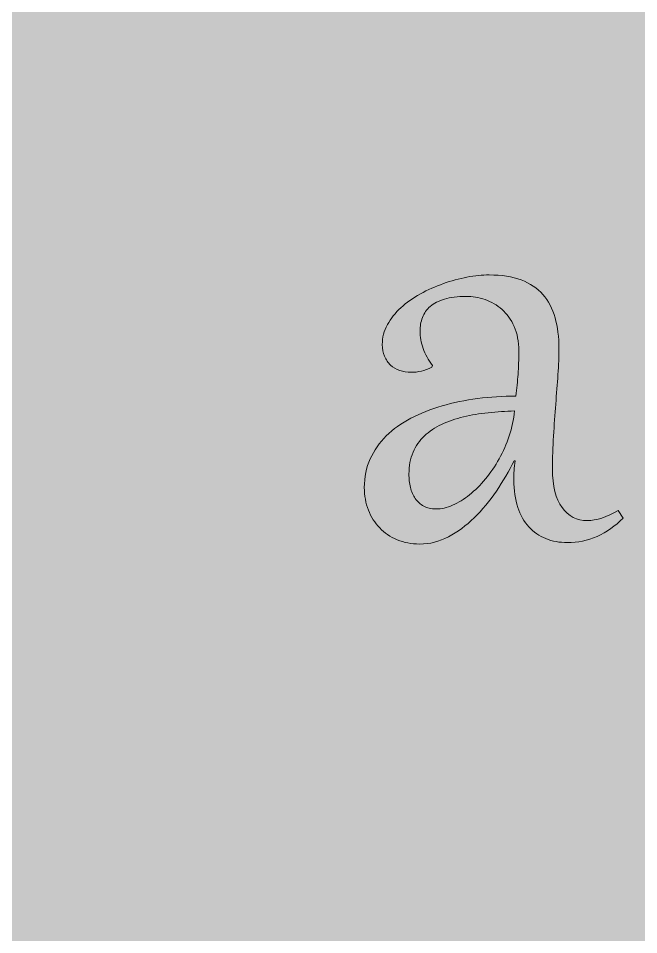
# Model space of a CAD drawing. Extents: x -4214 to -1795, y -2227 to -856.
# Drawn here: x -3868.1 to -3798.3, y -1781.2 to -1678.1 of the extents above; entities that cross this region are included whole.
import ezdxf

# ---------------------------------------------------------------- set-up
doc = ezdxf.new("R2010")
doc.units = 0
doc.header["$MEASUREMENT"] = 0
doc.layers.add('Layer 1', color=7, linetype='Continuous')

# ---------------------------------------------------------------- blocks, each defined once
blk = doc.blocks.new('block 14')
at = {"layer": 'Layer 1', "true_color": 0x2a3f49}
h = blk.add_hatch(color=149, dxfattribs=at)
h.dxf.hatch_style = 2
edge = h.paths.add_edge_path()
edge.add_spline(control_points=[(-3811.76, -1715.56), (-3811.76, -1714.5), (-3811.93, -1713.59), (-3812.28, -1712.8), (-3812.63, -1712.03), (-3813.09, -1711.39), (-3813.65, -1710.89), (-3814.21, -1710.4), (-3814.85, -1710.03), (-3815.56, -1709.78), (-3816.27, -1709.54), (-3816.98, -1709.43), (-3817.7, -1709.43), (-3818.65, -1709.43), (-3819.46, -1709.52), (-3820.11, -1709.73), (-3820.77, -1709.93), (-3821.31, -1710.2), (-3821.72, -1710.55), (-3822.13, -1710.9), (-3822.42, -1711.31), (-3822.6, -1711.79), (-3822.78, -1712.27), (-3822.87, -1712.78), (-3822.87, -1713.33), (-3822.87, -1713.98), (-3822.75, -1714.62), (-3822.52, -1715.27), (-3822.29, -1715.93), (-3821.94, -1716.56), (-3821.48, -1717.18), (-3821.48, -1717.18), (-3821.56, -1717.4), (-3821.56, -1717.4), (-3822.33, -1717.78), (-3823.1, -1717.96), (-3823.88, -1717.96), (-3824.34, -1717.96), (-3824.76, -1717.89), (-3825.16, -1717.75), (-3825.56, -1717.61), (-3825.9, -1717.41), (-3826.19, -1717.14), (-3826.47, -1716.87), (-3826.7, -1716.54), (-3826.87, -1716.15), (-3827.04, -1715.76), (-3827.12, -1715.32), (-3827.12, -1714.84), (-3827.12, -1714.05), (-3826.93, -1713.3), (-3826.55, -1712.6), (-3826.16, -1711.91), (-3825.66, -1711.27), (-3825.03, -1710.69), (-3824.4, -1710.12), (-3823.67, -1709.6), (-3822.83, -1709.14), (-3822, -1708.68), (-3821.14, -1708.3), (-3820.25, -1707.98), (-3819.37, -1707.67), (-3818.48, -1707.43), (-3817.59, -1707.26), (-3816.69, -1707.09), (-3815.86, -1707.01), (-3815.1, -1707.01), (-3813.69, -1707.01), (-3812.48, -1707.19), (-3811.48, -1707.57), (-3810.49, -1707.95), (-3809.67, -1708.49), (-3809.05, -1709.21), (-3808.42, -1709.93), (-3807.97, -1710.8), (-3807.68, -1711.82), (-3807.39, -1712.84), (-3807.24, -1714), (-3807.24, -1715.28), (-3807.24, -1716.17), (-3807.28, -1717.15), (-3807.36, -1718.21), (-3807.43, -1719.27), (-3807.51, -1720.38), (-3807.61, -1721.54), (-3807.7, -1722.7), (-3807.78, -1723.9), (-3807.86, -1725.13), (-3807.93, -1726.37), (-3807.97, -1727.6), (-3807.97, -1728.82), (-3807.97, -1730.75), (-3807.61, -1732.2), (-3806.89, -1733.18), (-3806.17, -1734.15), (-3805.23, -1734.64), (-3804.06, -1734.64), (-3803.03, -1734.64), (-3801.87, -1734.26), (-3800.6, -1733.49), (-3800.6, -1733.49), (-3800.02, -1734.35), (-3800.02, -1734.35), (-3800.91, -1735.25), (-3801.89, -1735.94), (-3802.96, -1736.41), (-3804.02, -1736.88), (-3805.13, -1737.11), (-3806.3, -1737.11), (-3807.17, -1737.11), (-3807.98, -1736.96), (-3808.72, -1736.67), (-3809.45, -1736.38), (-3810.09, -1735.94), (-3810.63, -1735.35), (-3811.17, -1734.77), (-3811.58, -1734.03), (-3811.88, -1733.15), (-3812.17, -1732.26), (-3812.32, -1731.24), (-3812.32, -1730.06), (-3812.32, -1729.72), (-3812.31, -1729.37), (-3812.29, -1729.02), (-3812.27, -1728.67), (-3812.23, -1728.3), (-3812.16, -1727.91), (-3812.16, -1727.91), (-3812.28, -1727.91), (-3812.28, -1727.91), (-3812.86, -1729.06), (-3813.53, -1730.2), (-3814.28, -1731.32), (-3815.04, -1732.44), (-3815.87, -1733.45), (-3816.78, -1734.32), (-3817.69, -1735.2), (-3818.65, -1735.92), (-3819.68, -1736.46), (-3820.71, -1737.01), (-3821.78, -1737.28), (-3822.91, -1737.28), (-3823.84, -1737.28), (-3824.69, -1737.11), (-3825.45, -1736.79), (-3826.22, -1736.47), (-3826.87, -1736.03), (-3827.41, -1735.46), (-3827.96, -1734.9), (-3828.38, -1734.23), (-3828.68, -1733.46), (-3828.99, -1732.69), (-3829.14, -1731.84), (-3829.14, -1730.93), (-3829.14, -1729.75), (-3828.92, -1728.68), (-3828.48, -1727.71), (-3828.05, -1726.74), (-3827.44, -1725.88), (-3826.67, -1725.11), (-3825.9, -1724.34), (-3824.97, -1723.68), (-3823.9, -1723.13), (-3822.83, -1722.57), (-3821.66, -1722.11), (-3820.39, -1721.74), (-3819.14, -1721.37), (-3817.8, -1721.09), (-3816.39, -1720.91), (-3814.98, -1720.73), (-3813.54, -1720.64), (-3812.08, -1720.64), (-3811.99, -1719.79), (-3811.91, -1718.97), (-3811.85, -1718.19), (-3811.79, -1717.39), (-3811.76, -1716.52), (-3811.76, -1715.56)], knot_values=[0, 0, 0, 0, 1, 1, 1, 2, 2, 2, 3, 3, 3, 4, 4, 4, 5, 5, 5, 6, 6, 6, 7, 7, 7, 8, 8, 8, 9, 9, 9, 10, 10, 10, 11, 11, 11, 12, 12, 12, 13, 13, 13, 14, 14, 14, 15, 15, 15, 16, 16, 16, 17, 17, 17, 18, 18, 18, 19, 19, 19, 20, 20, 20, 21, 21, 21, 22, 22, 22, 23, 23, 23, 24, 24, 24, 25, 25, 25, 26, 26, 26, 27, 27, 27, 28, 28, 28, 29, 29, 29, 30, 30, 30, 31, 31, 31, 32, 32, 32, 33, 33, 33, 34, 34, 34, 35, 35, 35, 36, 36, 36, 37, 37, 37, 38, 38, 38, 39, 39, 39, 40, 40, 40, 41, 41, 41, 42, 42, 42, 43, 43, 43, 44, 44, 44, 45, 45, 45, 46, 46, 46, 47, 47, 47, 48, 48, 48, 49, 49, 49, 50, 50, 50, 51, 51, 51, 52, 52, 52, 53, 53, 53, 54, 54, 54, 55, 55, 55, 56, 56, 56, 57, 57, 57, 58, 58, 58, 59, 59, 59, 59], degree=3, periodic=1)
edge = h.paths.add_edge_path()
edge.add_spline(control_points=[(-3824.12, -1729.4), (-3824.12, -1729.92), (-3824.07, -1730.43), (-3823.95, -1730.9), (-3823.84, -1731.38), (-3823.66, -1731.8), (-3823.41, -1732.16), (-3823.16, -1732.52), (-3822.84, -1732.81), (-3822.46, -1733.02), (-3822.08, -1733.22), (-3821.62, -1733.33), (-3821.08, -1733.33), (-3820.48, -1733.33), (-3819.85, -1733.19), (-3819.21, -1732.9), (-3818.56, -1732.62), (-3817.93, -1732.23), (-3817.3, -1731.74), (-3816.68, -1731.24), (-3816.08, -1730.65), (-3815.51, -1729.96), (-3814.94, -1729.26), (-3814.43, -1728.51), (-3813.97, -1727.69), (-3813.52, -1726.87), (-3813.13, -1726.01), (-3812.83, -1725.1), (-3812.53, -1724.2), (-3812.33, -1723.26), (-3812.24, -1722.31), (-3813.23, -1722.34), (-3814.22, -1722.4), (-3815.2, -1722.5), (-3816.18, -1722.6), (-3817.11, -1722.76), (-3817.99, -1722.98), (-3818.87, -1723.19), (-3819.69, -1723.47), (-3820.44, -1723.82), (-3821.19, -1724.17), (-3821.84, -1724.61), (-3822.38, -1725.12), (-3822.92, -1725.64), (-3823.35, -1726.25), (-3823.66, -1726.96), (-3823.97, -1727.66), (-3824.12, -1728.48), (-3824.12, -1729.4)], knot_values=[0, 0, 0, 0, 1, 1, 1, 2, 2, 2, 3, 3, 3, 4, 4, 4, 5, 5, 5, 6, 6, 6, 7, 7, 7, 8, 8, 8, 9, 9, 9, 10, 10, 10, 11, 11, 11, 12, 12, 12, 13, 13, 13, 14, 14, 14, 15, 15, 15, 16, 16, 16, 16], degree=3, periodic=1)
at = {"layer": 'Layer 1', "lineweight": 0}
for points, knots in [([(-3811.76, -1715.56), (-3811.76, -1714.5), (-3811.93, -1713.59), (-3812.28, -1712.8), (-3812.63, -1712.03), (-3813.09, -1711.39), (-3813.65, -1710.89), (-3814.21, -1710.4), (-3814.85, -1710.03), (-3815.56, -1709.78), (-3816.27, -1709.54), (-3816.98, -1709.43), (-3817.7, -1709.43), (-3818.65, -1709.43), (-3819.46, -1709.52), (-3820.11, -1709.73), (-3820.77, -1709.93), (-3821.31, -1710.2), (-3821.72, -1710.55), (-3822.13, -1710.9), (-3822.42, -1711.31), (-3822.6, -1711.79), (-3822.78, -1712.27), (-3822.87, -1712.78), (-3822.87, -1713.33), (-3822.87, -1713.98), (-3822.75, -1714.62), (-3822.52, -1715.27), (-3822.29, -1715.93), (-3821.94, -1716.56), (-3821.48, -1717.18), (-3821.48, -1717.18), (-3821.56, -1717.4), (-3821.56, -1717.4), (-3822.33, -1717.78), (-3823.1, -1717.96), (-3823.88, -1717.96), (-3824.34, -1717.96), (-3824.76, -1717.89), (-3825.16, -1717.75), (-3825.56, -1717.61), (-3825.9, -1717.41), (-3826.19, -1717.14), (-3826.47, -1716.87), (-3826.7, -1716.54), (-3826.87, -1716.15), (-3827.04, -1715.76), (-3827.12, -1715.32), (-3827.12, -1714.84), (-3827.12, -1714.05), (-3826.93, -1713.3), (-3826.55, -1712.6), (-3826.16, -1711.91), (-3825.66, -1711.27), (-3825.03, -1710.69), (-3824.4, -1710.12), (-3823.67, -1709.6), (-3822.83, -1709.14), (-3822, -1708.68), (-3821.14, -1708.3), (-3820.25, -1707.98), (-3819.37, -1707.67), (-3818.48, -1707.43), (-3817.59, -1707.26), (-3816.69, -1707.09), (-3815.86, -1707.01), (-3815.1, -1707.01), (-3813.69, -1707.01), (-3812.48, -1707.19), (-3811.48, -1707.57), (-3810.49, -1707.95), (-3809.67, -1708.49), (-3809.05, -1709.21), (-3808.42, -1709.93), (-3807.97, -1710.8), (-3807.68, -1711.82), (-3807.39, -1712.84), (-3807.24, -1714), (-3807.24, -1715.28), (-3807.24, -1716.17), (-3807.28, -1717.15), (-3807.36, -1718.21), (-3807.43, -1719.27), (-3807.51, -1720.38), (-3807.61, -1721.54), (-3807.7, -1722.7), (-3807.78, -1723.9), (-3807.86, -1725.13), (-3807.93, -1726.37), (-3807.97, -1727.6), (-3807.97, -1728.82), (-3807.97, -1730.75), (-3807.61, -1732.2), (-3806.89, -1733.18), (-3806.17, -1734.15), (-3805.23, -1734.64), (-3804.06, -1734.64), (-3803.03, -1734.64), (-3801.87, -1734.26), (-3800.6, -1733.49), (-3800.6, -1733.49), (-3800.02, -1734.35), (-3800.02, -1734.35), (-3800.91, -1735.25), (-3801.89, -1735.94), (-3802.96, -1736.41), (-3804.02, -1736.88), (-3805.13, -1737.11), (-3806.3, -1737.11), (-3807.17, -1737.11), (-3807.98, -1736.96), (-3808.72, -1736.67), (-3809.45, -1736.38), (-3810.09, -1735.94), (-3810.63, -1735.35), (-3811.17, -1734.77), (-3811.58, -1734.03), (-3811.88, -1733.15), (-3812.17, -1732.26), (-3812.32, -1731.24), (-3812.32, -1730.06), (-3812.32, -1729.72), (-3812.31, -1729.37), (-3812.29, -1729.02), (-3812.27, -1728.67), (-3812.23, -1728.3), (-3812.16, -1727.91), (-3812.16, -1727.91), (-3812.28, -1727.91), (-3812.28, -1727.91), (-3812.86, -1729.06), (-3813.53, -1730.2), (-3814.28, -1731.32), (-3815.04, -1732.44), (-3815.87, -1733.45), (-3816.78, -1734.32), (-3817.69, -1735.2), (-3818.65, -1735.92), (-3819.68, -1736.46), (-3820.71, -1737.01), (-3821.78, -1737.28), (-3822.91, -1737.28), (-3823.84, -1737.28), (-3824.69, -1737.11), (-3825.45, -1736.79), (-3826.22, -1736.47), (-3826.87, -1736.03), (-3827.41, -1735.46), (-3827.96, -1734.9), (-3828.38, -1734.23), (-3828.68, -1733.46), (-3828.99, -1732.69), (-3829.14, -1731.84), (-3829.14, -1730.93), (-3829.14, -1729.75), (-3828.92, -1728.68), (-3828.48, -1727.71), (-3828.05, -1726.74), (-3827.44, -1725.88), (-3826.67, -1725.11), (-3825.9, -1724.34), (-3824.97, -1723.68), (-3823.9, -1723.13), (-3822.83, -1722.57), (-3821.66, -1722.11), (-3820.39, -1721.74), (-3819.14, -1721.37), (-3817.8, -1721.09), (-3816.39, -1720.91), (-3814.98, -1720.73), (-3813.54, -1720.64), (-3812.08, -1720.64), (-3811.99, -1719.79), (-3811.91, -1718.97), (-3811.85, -1718.19), (-3811.79, -1717.39), (-3811.76, -1716.52), (-3811.76, -1715.56)], [0, 0, 0, 0, 1, 1, 1, 2, 2, 2, 3, 3, 3, 4, 4, 4, 5, 5, 5, 6, 6, 6, 7, 7, 7, 8, 8, 8, 9, 9, 9, 10, 10, 10, 11, 11, 11, 12, 12, 12, 13, 13, 13, 14, 14, 14, 15, 15, 15, 16, 16, 16, 17, 17, 17, 18, 18, 18, 19, 19, 19, 20, 20, 20, 21, 21, 21, 22, 22, 22, 23, 23, 23, 24, 24, 24, 25, 25, 25, 26, 26, 26, 27, 27, 27, 28, 28, 28, 29, 29, 29, 30, 30, 30, 31, 31, 31, 32, 32, 32, 33, 33, 33, 34, 34, 34, 35, 35, 35, 36, 36, 36, 37, 37, 37, 38, 38, 38, 39, 39, 39, 40, 40, 40, 41, 41, 41, 42, 42, 42, 43, 43, 43, 44, 44, 44, 45, 45, 45, 46, 46, 46, 47, 47, 47, 48, 48, 48, 49, 49, 49, 50, 50, 50, 51, 51, 51, 52, 52, 52, 53, 53, 53, 54, 54, 54, 55, 55, 55, 56, 56, 56, 57, 57, 57, 58, 58, 58, 59, 59, 59, 59]), ([(-3824.12, -1729.4), (-3824.12, -1729.92), (-3824.07, -1730.43), (-3823.95, -1730.9), (-3823.84, -1731.38), (-3823.66, -1731.8), (-3823.41, -1732.16), (-3823.16, -1732.52), (-3822.84, -1732.81), (-3822.46, -1733.02), (-3822.08, -1733.22), (-3821.62, -1733.33), (-3821.08, -1733.33), (-3820.48, -1733.33), (-3819.85, -1733.19), (-3819.21, -1732.9), (-3818.56, -1732.62), (-3817.93, -1732.23), (-3817.3, -1731.74), (-3816.68, -1731.24), (-3816.08, -1730.65), (-3815.51, -1729.96), (-3814.94, -1729.26), (-3814.43, -1728.51), (-3813.97, -1727.69), (-3813.52, -1726.87), (-3813.13, -1726.01), (-3812.83, -1725.1), (-3812.53, -1724.2), (-3812.33, -1723.26), (-3812.24, -1722.31), (-3813.23, -1722.34), (-3814.22, -1722.4), (-3815.2, -1722.5), (-3816.18, -1722.6), (-3817.11, -1722.76), (-3817.99, -1722.98), (-3818.87, -1723.19), (-3819.69, -1723.47), (-3820.44, -1723.82), (-3821.19, -1724.17), (-3821.84, -1724.61), (-3822.38, -1725.12), (-3822.92, -1725.64), (-3823.35, -1726.25), (-3823.66, -1726.96), (-3823.97, -1727.66), (-3824.12, -1728.48), (-3824.12, -1729.4)], [0, 0, 0, 0, 1, 1, 1, 2, 2, 2, 3, 3, 3, 4, 4, 4, 5, 5, 5, 6, 6, 6, 7, 7, 7, 8, 8, 8, 9, 9, 9, 10, 10, 10, 11, 11, 11, 12, 12, 12, 13, 13, 13, 14, 14, 14, 15, 15, 15, 16, 16, 16, 16])]:
    blk.add_open_spline(points, degree=3, knots=knots, dxfattribs=at)
blk = doc.blocks.new('block 13')
at = {"layer": 'Layer 1'}
blk.add_blockref('block 14', (0, 0), dxfattribs=at)
blk = doc.blocks.new('block 3')
at = {"layer": 'Layer 1'}
blk.add_blockref('block 13', (0, 0), dxfattribs=at)
blk = doc.blocks.new('block 2')
at = {"layer": 'Layer 1', "true_color": 0xd1f7fe}
h = blk.add_hatch(color=7, dxfattribs=at)
h.dxf.hatch_style = 2
edge = h.paths.add_edge_path()
edge.add_spline(control_points=[(-1794.66, -1541.43), (-1798.65, -1538.41), (-1802.26, -1532.96), (-1802.26, -1532.96), (-1818.61, -1510.46), (-1812.96, -1476.79), (-1816.44, -1444.45), (-1820.97, -1402.43), (-1845.85, -1390.9), (-1845.85, -1390.9), (-1804.05, -1322.51), (-1892.29, -1300.54), (-1892.29, -1235.18), (-1892.29, -1185.07), (-1862.63, -1142.36), (-1862.63, -1091.81), (-1862.63, -1048.7), (-1902.17, -1036.97), (-1902.17, -1036.97), (-1867.4, -1000.37), (-1890.03, -934.19), (-1946.84, -934.19), (-2005.1, -934.19), (-2041.37, -964.4), (-2090.14, -964.4), (-2164.56, -964.4), (-2207.8, -887.5), (-2269.21, -938.66), (-2361.65, -869.93), (-2476.86, -966.12), (-2551.28, -966.12), (-2625.69, -966.12), (-2641.59, -875.56), (-2696.26, -901.1), (-2661.19, -910.16), (-2669.29, -950.94), (-2696.64, -950.94), (-2728.63, -950.94), (-2744.91, -917.99), (-2781.11, -917.99), (-2815.61, -917.99), (-2899.41, -972.27), (-2996.85, -864.27), (-2996.85, -864.27), (-2999.69, -861.05), (-3004.23, -855.72), (-3008.77, -861.05), (-3011.6, -864.27), (-3011.6, -864.27), (-3109.05, -972.27), (-3192.84, -917.99), (-3227.35, -917.99), (-3263.55, -917.99), (-3279.83, -950.94), (-3311.82, -950.94), (-3339.17, -950.94), (-3347.26, -910.16), (-3312.19, -901.1), (-3366.87, -875.56), (-3382.76, -966.12), (-3457.18, -966.12), (-3531.59, -966.12), (-3646.8, -869.93), (-3739.25, -938.66), (-3800.66, -887.5), (-3843.9, -964.4), (-3918.32, -964.4), (-3967.09, -964.4), (-4003.36, -934.19), (-4061.61, -934.19), (-4118.43, -934.19), (-4141.05, -1000.37), (-4106.29, -1036.97), (-4106.29, -1036.97), (-4145.83, -1048.7), (-4145.83, -1091.81), (-4145.83, -1142.36), (-4116.17, -1185.07), (-4116.17, -1235.18), (-4116.17, -1300.54), (-4204.41, -1322.51), (-4162.6, -1390.9), (-4162.6, -1390.9), (-4187.49, -1402.43), (-4192.02, -1444.45), (-4195.5, -1476.79), (-4189.85, -1510.46), (-4206.19, -1532.96), (-4206.19, -1532.96), (-4209.85, -1538.25), (-4213.8, -1541.43), (-4209.78, -1544.99), (-4206.19, -1549.9), (-4206.19, -1549.9), (-4189.85, -1572.4), (-4195.5, -1606.08), (-4192.02, -1638.41), (-4187.49, -1680.43), (-4162.6, -1691.96), (-4162.6, -1691.96), (-4204.41, -1760.35), (-4116.17, -1782.32), (-4116.17, -1847.68), (-4116.17, -1897.79), (-4145.83, -1940.5), (-4145.83, -1991.05), (-4145.83, -2034.16), (-4106.29, -2045.89), (-4106.29, -2045.89), (-4141.05, -2082.49), (-4118.43, -2148.67), (-4061.61, -2148.67), (-4003.36, -2148.67), (-3967.09, -2118.46), (-3918.32, -2118.46), (-3843.9, -2118.46), (-3800.66, -2195.36), (-3739.25, -2144.21), (-3646.8, -2212.93), (-3531.59, -2116.74), (-3457.18, -2116.74), (-3382.76, -2116.74), (-3366.87, -2207.3), (-3312.19, -2181.76), (-3347.26, -2172.7), (-3339.17, -2131.92), (-3311.82, -2131.92), (-3279.83, -2131.92), (-3263.55, -2164.87), (-3227.35, -2164.87), (-3192.84, -2164.87), (-3109.05, -2110.59), (-3011.6, -2218.59), (-3011.6, -2218.59), (-3008.77, -2221.81), (-3004.23, -2227.14), (-2999.69, -2221.81), (-2996.85, -2218.59), (-2996.85, -2218.59), (-2899.41, -2110.59), (-2815.61, -2164.87), (-2781.11, -2164.87), (-2744.91, -2164.87), (-2728.63, -2131.92), (-2696.64, -2131.92), (-2669.29, -2131.92), (-2661.19, -2172.7), (-2696.26, -2181.76), (-2641.59, -2207.3), (-2625.69, -2116.74), (-2551.28, -2116.74), (-2476.86, -2116.74), (-2361.65, -2212.93), (-2269.21, -2144.21), (-2207.8, -2195.36), (-2164.56, -2118.46), (-2090.14, -2118.46), (-2041.37, -2118.46), (-2005.1, -2148.67), (-1946.84, -2148.67), (-1890.03, -2148.67), (-1867.4, -2082.49), (-1902.17, -2045.89), (-1902.17, -2045.89), (-1862.63, -2034.16), (-1862.63, -1991.05), (-1862.63, -1940.5), (-1892.29, -1897.79), (-1892.29, -1847.68), (-1892.29, -1782.32), (-1804.05, -1760.35), (-1845.85, -1691.96), (-1845.85, -1691.96), (-1820.97, -1680.43), (-1816.44, -1638.41), (-1812.96, -1606.08), (-1818.61, -1572.4), (-1802.26, -1549.9), (-1802.26, -1549.9), (-1799.12, -1544.75), (-1794.66, -1541.43)], knot_values=[0, 0, 0, 0, 1, 1, 1, 2, 2, 2, 3, 3, 3, 4, 4, 4, 5, 5, 5, 6, 6, 6, 7, 7, 7, 8, 8, 8, 9, 9, 9, 10, 10, 10, 11, 11, 11, 12, 12, 12, 13, 13, 13, 14, 14, 14, 15, 15, 15, 16, 16, 16, 17, 17, 17, 18, 18, 18, 19, 19, 19, 20, 20, 20, 21, 21, 21, 22, 22, 22, 23, 23, 23, 24, 24, 24, 25, 25, 25, 26, 26, 26, 27, 27, 27, 28, 28, 28, 29, 29, 29, 30, 30, 30, 31, 31, 31, 32, 32, 32, 33, 33, 33, 34, 34, 34, 35, 35, 35, 36, 36, 36, 37, 37, 37, 38, 38, 38, 39, 39, 39, 40, 40, 40, 41, 41, 41, 42, 42, 42, 43, 43, 43, 44, 44, 44, 45, 45, 45, 46, 46, 46, 47, 47, 47, 48, 48, 48, 49, 49, 49, 50, 50, 50, 51, 51, 51, 52, 52, 52, 53, 53, 53, 54, 54, 54, 55, 55, 55, 56, 56, 56, 57, 57, 57, 58, 58, 58, 59, 59, 59, 60, 60, 60, 60], degree=3, periodic=1)
at = {"layer": 'Layer 1', "lineweight": 0}
blk.add_open_spline([(-1794.66, -1541.43), (-1798.65, -1538.41), (-1802.26, -1532.96), (-1802.26, -1532.96), (-1818.61, -1510.46), (-1812.96, -1476.79), (-1816.44, -1444.45), (-1820.97, -1402.43), (-1845.85, -1390.9), (-1845.85, -1390.9), (-1804.05, -1322.51), (-1892.29, -1300.54), (-1892.29, -1235.18), (-1892.29, -1185.07), (-1862.63, -1142.36), (-1862.63, -1091.81), (-1862.63, -1048.7), (-1902.17, -1036.97), (-1902.17, -1036.97), (-1867.4, -1000.37), (-1890.03, -934.19), (-1946.84, -934.19), (-2005.1, -934.19), (-2041.37, -964.4), (-2090.14, -964.4), (-2164.56, -964.4), (-2207.8, -887.5), (-2269.21, -938.66), (-2361.65, -869.93), (-2476.86, -966.12), (-2551.28, -966.12), (-2625.69, -966.12), (-2641.59, -875.56), (-2696.26, -901.1), (-2661.19, -910.16), (-2669.29, -950.94), (-2696.64, -950.94), (-2728.63, -950.94), (-2744.91, -917.99), (-2781.11, -917.99), (-2815.61, -917.99), (-2899.41, -972.27), (-2996.85, -864.27), (-2996.85, -864.27), (-2999.69, -861.05), (-3004.23, -855.72), (-3008.77, -861.05), (-3011.6, -864.27), (-3011.6, -864.27), (-3109.05, -972.27), (-3192.84, -917.99), (-3227.35, -917.99), (-3263.55, -917.99), (-3279.83, -950.94), (-3311.82, -950.94), (-3339.17, -950.94), (-3347.26, -910.16), (-3312.19, -901.1), (-3366.87, -875.56), (-3382.76, -966.12), (-3457.18, -966.12), (-3531.59, -966.12), (-3646.8, -869.93), (-3739.25, -938.66), (-3800.66, -887.5), (-3843.9, -964.4), (-3918.32, -964.4), (-3967.09, -964.4), (-4003.36, -934.19), (-4061.61, -934.19), (-4118.43, -934.19), (-4141.05, -1000.37), (-4106.29, -1036.97), (-4106.29, -1036.97), (-4145.83, -1048.7), (-4145.83, -1091.81), (-4145.83, -1142.36), (-4116.17, -1185.07), (-4116.17, -1235.18), (-4116.17, -1300.54), (-4204.41, -1322.51), (-4162.6, -1390.9), (-4162.6, -1390.9), (-4187.49, -1402.43), (-4192.02, -1444.45), (-4195.5, -1476.79), (-4189.85, -1510.46), (-4206.19, -1532.96), (-4206.19, -1532.96), (-4209.85, -1538.25), (-4213.8, -1541.43), (-4209.78, -1544.99), (-4206.19, -1549.9), (-4206.19, -1549.9), (-4189.85, -1572.4), (-4195.5, -1606.08), (-4192.02, -1638.41), (-4187.49, -1680.43), (-4162.6, -1691.96), (-4162.6, -1691.96), (-4204.41, -1760.35), (-4116.17, -1782.32), (-4116.17, -1847.68), (-4116.17, -1897.79), (-4145.83, -1940.5), (-4145.83, -1991.05), (-4145.83, -2034.16), (-4106.29, -2045.89), (-4106.29, -2045.89), (-4141.05, -2082.49), (-4118.43, -2148.67), (-4061.61, -2148.67), (-4003.36, -2148.67), (-3967.09, -2118.46), (-3918.32, -2118.46), (-3843.9, -2118.46), (-3800.66, -2195.36), (-3739.25, -2144.21), (-3646.8, -2212.93), (-3531.59, -2116.74), (-3457.18, -2116.74), (-3382.76, -2116.74), (-3366.87, -2207.3), (-3312.19, -2181.76), (-3347.26, -2172.7), (-3339.17, -2131.92), (-3311.82, -2131.92), (-3279.83, -2131.92), (-3263.55, -2164.87), (-3227.35, -2164.87), (-3192.84, -2164.87), (-3109.05, -2110.59), (-3011.6, -2218.59), (-3011.6, -2218.59), (-3008.77, -2221.81), (-3004.23, -2227.14), (-2999.69, -2221.81), (-2996.85, -2218.59), (-2996.85, -2218.59), (-2899.41, -2110.59), (-2815.61, -2164.87), (-2781.11, -2164.87), (-2744.91, -2164.87), (-2728.63, -2131.92), (-2696.64, -2131.92), (-2669.29, -2131.92), (-2661.19, -2172.7), (-2696.26, -2181.76), (-2641.59, -2207.3), (-2625.69, -2116.74), (-2551.28, -2116.74), (-2476.86, -2116.74), (-2361.65, -2212.93), (-2269.21, -2144.21), (-2207.8, -2195.36), (-2164.56, -2118.46), (-2090.14, -2118.46), (-2041.37, -2118.46), (-2005.1, -2148.67), (-1946.84, -2148.67), (-1890.03, -2148.67), (-1867.4, -2082.49), (-1902.17, -2045.89), (-1902.17, -2045.89), (-1862.63, -2034.16), (-1862.63, -1991.05), (-1862.63, -1940.5), (-1892.29, -1897.79), (-1892.29, -1847.68), (-1892.29, -1782.32), (-1804.05, -1760.35), (-1845.85, -1691.96), (-1845.85, -1691.96), (-1820.97, -1680.43), (-1816.44, -1638.41), (-1812.96, -1606.08), (-1818.61, -1572.4), (-1802.26, -1549.9), (-1802.26, -1549.9), (-1799.12, -1544.75), (-1794.66, -1541.43)], degree=3, knots=[0, 0, 0, 0, 1, 1, 1, 2, 2, 2, 3, 3, 3, 4, 4, 4, 5, 5, 5, 6, 6, 6, 7, 7, 7, 8, 8, 8, 9, 9, 9, 10, 10, 10, 11, 11, 11, 12, 12, 12, 13, 13, 13, 14, 14, 14, 15, 15, 15, 16, 16, 16, 17, 17, 17, 18, 18, 18, 19, 19, 19, 20, 20, 20, 21, 21, 21, 22, 22, 22, 23, 23, 23, 24, 24, 24, 25, 25, 25, 26, 26, 26, 27, 27, 27, 28, 28, 28, 29, 29, 29, 30, 30, 30, 31, 31, 31, 32, 32, 32, 33, 33, 33, 34, 34, 34, 35, 35, 35, 36, 36, 36, 37, 37, 37, 38, 38, 38, 39, 39, 39, 40, 40, 40, 41, 41, 41, 42, 42, 42, 43, 43, 43, 44, 44, 44, 45, 45, 45, 46, 46, 46, 47, 47, 47, 48, 48, 48, 49, 49, 49, 50, 50, 50, 51, 51, 51, 52, 52, 52, 53, 53, 53, 54, 54, 54, 55, 55, 55, 56, 56, 56, 57, 57, 57, 58, 58, 58, 59, 59, 59, 60, 60, 60, 60], dxfattribs=at)
at = {"layer": 'Layer 1'}
blk.add_blockref('block 3', (0, 0), dxfattribs=at)

msp = doc.modelspace()

# ---------------------------------------------------------------- block references
at = {"layer": 'Layer 1'}
msp.add_blockref('block 2', (0, 0), dxfattribs=at)

doc.saveas('drawing.dxf')
